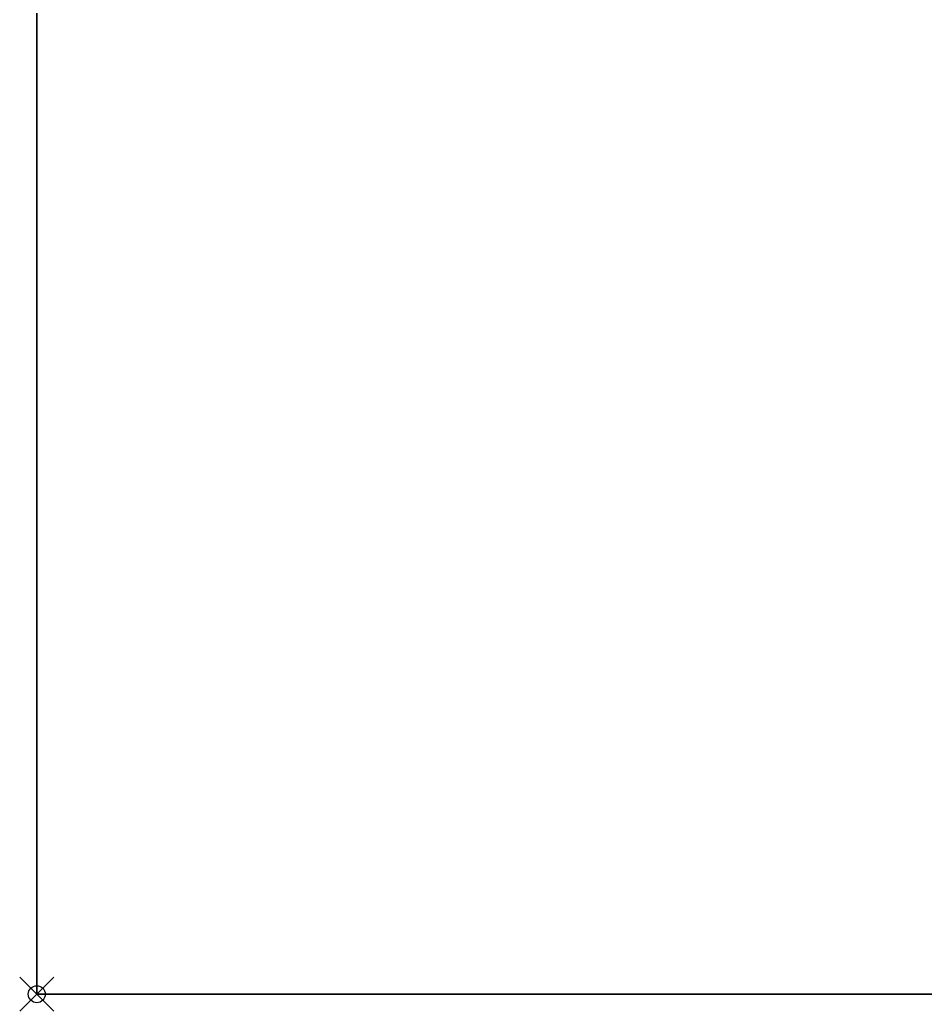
# Model space of a CAD drawing. Extents: x -4 to 861, y -1415 to 1.
# Drawn here: x -1 to 52.4, y -767 to -708.5 of the extents above; entities that cross this region are included whole.
import ezdxf

# ---------------------------------------------------------------- set-up
doc = ezdxf.new("R2010")
doc.units = 0
doc.header["$PDMODE"] = 35
for name, color, linetype in [('IQ_200_2D', 1, 'Continuous'), ('IQ_200_3D', 1, 'Continuous'), ('IQ_BLACK_3D', 250, 'Continuous'), ('IQ_BLUE_3D', 5, 'Continuous'), ('IQ_INS_3D', 3, 'Continuous')]:
    doc.layers.add(name, color=color, linetype=linetype)

msp = doc.modelspace()

# ---------------------------------------------------------------- linework, layer by layer
at = {"layer": 'IQ_200_2D', "transparency": 33554687}
for q in [(0, 0), (860, -766)]:
    msp.add_line((0, -766), q, dxfattribs=at)
at = {"layer": 'IQ_INS_3D'}
msp.add_point((0, -766), dxfattribs=at)

# ---------------------------------------------------------------- meshes
at = {"layer": 'IQ_200_3D', "transparency": 33554687}
mesh = msp.add_polyface(dxfattribs=at)
corners = [(860, 0, 108), (860, -697, 108), (160, -697, 108), (160, -766, 108), (0, -766, 108), (0, 0, 108)]
mesh.append_faces([[corners[k] for k in face] for face in [(0, 1, 2, 5)]], dxfattribs={"vtx2": -1})
mesh.append_faces([[corners[k] for k in face] for face in [(2, 3, 4, 5)]], dxfattribs={"vtx3": -1})
mesh = msp.add_polyface(dxfattribs=at)
corners = [(860, 0, 633), (0, 0, 633), (0, -766, 633), (160, -766, 633), (160, -697, 633), (860, -697, 633)]
mesh.append_faces([[corners[k] for k in face] for face in [(2, 3, 4, 1)]], dxfattribs={"vtx2": -1})
mesh.append_faces([[corners[k] for k in face] for face in [(4, 5, 0, 1)]], dxfattribs={"vtx3": -1})
mesh = msp.add_polyface(dxfattribs=at)
corners = [(0, -766, 108), (0, -766, 633), (0, 0, 633), (0, 0, 108)]
mesh.append_faces([[corners[k] for k in face] for face in [(0, 1, 2, 3)]])
mesh = msp.add_polyface(dxfattribs=at)
corners = [(160, -766, 633), (0, -766, 633), (0, -766, 108), (160, -766, 108), (145, -766, 628), (145, -766, 583), (145, -766, 158), (145, -766, 113), (15, -766, 113), (15, -766, 158), (15, -766, 583), (15, -766, 628)]
mesh.append_faces([[corners[k] for k in face] for face in [(1, 11, 4, 0), (2, 8, 9, 1)]], dxfattribs={"vtx0": -1, "vtx2": -1})
mesh.append_faces([[corners[k] for k in face] for face in [(0, 4, 5, 6)]], dxfattribs={"vtx0": -1, "vtx3": -1})
mesh.append_faces([[corners[k] for k in face] for face in [(10, 11, 1, 9)]], dxfattribs={"vtx1": -1, "vtx2": -1})
mesh.append_faces([[corners[k] for k in face] for face in [(7, 8, 2, 3), (6, 7, 3, 0)]], dxfattribs={"vtx1": -1, "vtx3": -1})
at = {"layer": 'IQ_BLACK_3D', "transparency": 33554582}
mesh = msp.add_polyface(dxfattribs=at)
corners = [(15, -766, 158), (145, -766, 158), (145, -766, 583), (15, -766, 583), (97.486, -766, 272.501), (97.486, -766, 256.251), (62.486, -766, 256.251), (62.486, -766, 272.501)]
mesh.append_faces([[corners[k] for k in face] for face in [(5, 1, 4)]], dxfattribs={"vtx0": -1, "vtx1": -1})
mesh.append_faces([[corners[k] for k in face] for face in [(3, 7, 4), (7, 3, 0, 6)]], dxfattribs={"vtx0": -1, "vtx2": -1})
mesh.append_faces([[corners[k] for k in face] for face in [(4, 1, 2, 3)]], dxfattribs={"vtx0": -1, "vtx3": -1})
mesh.append_faces([[corners[k] for k in face] for face in [(5, 6, 0, 1)]], dxfattribs={"vtx1": -1, "vtx3": -1})
at = {"layer": 'IQ_BLUE_3D', "transparency": 33554582}
mesh = msp.add_polyface(dxfattribs=at)
corners = [(15, -766, 113), (145, -766, 113), (145, -766, 158), (15, -766, 158)]
mesh.append_faces([[corners[k] for k in face] for face in [(0, 1, 2, 3)]])
mesh = msp.add_polyface(dxfattribs=at)
corners = [(145, -766, 583), (145, -766, 628), (15, -766, 628), (15, -766, 583)]
mesh.append_faces([[corners[k] for k in face] for face in [(0, 1, 2, 3)]])

doc.saveas('drawing.dxf')
